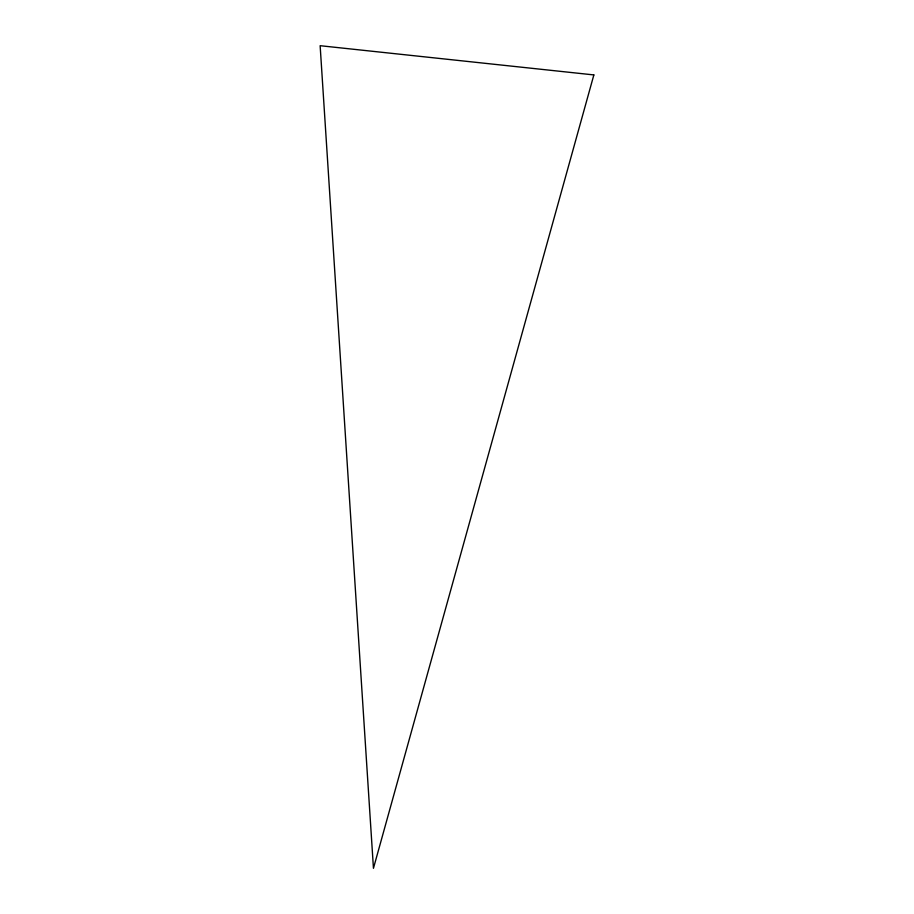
<?xml version="1.0" encoding="UTF-8"?>
<svg xmlns="http://www.w3.org/2000/svg" width="914" height="914" viewBox="0 0 914 914"><rect width="100%" height="100%" fill="white"/><g stroke="black" fill="none" stroke-linecap="round" stroke-linejoin="round"><path stroke-width="1.37" d="M593.86 74.925L373.449 868.3L320.14 45.7L593.86 74.925"/></g></svg>
